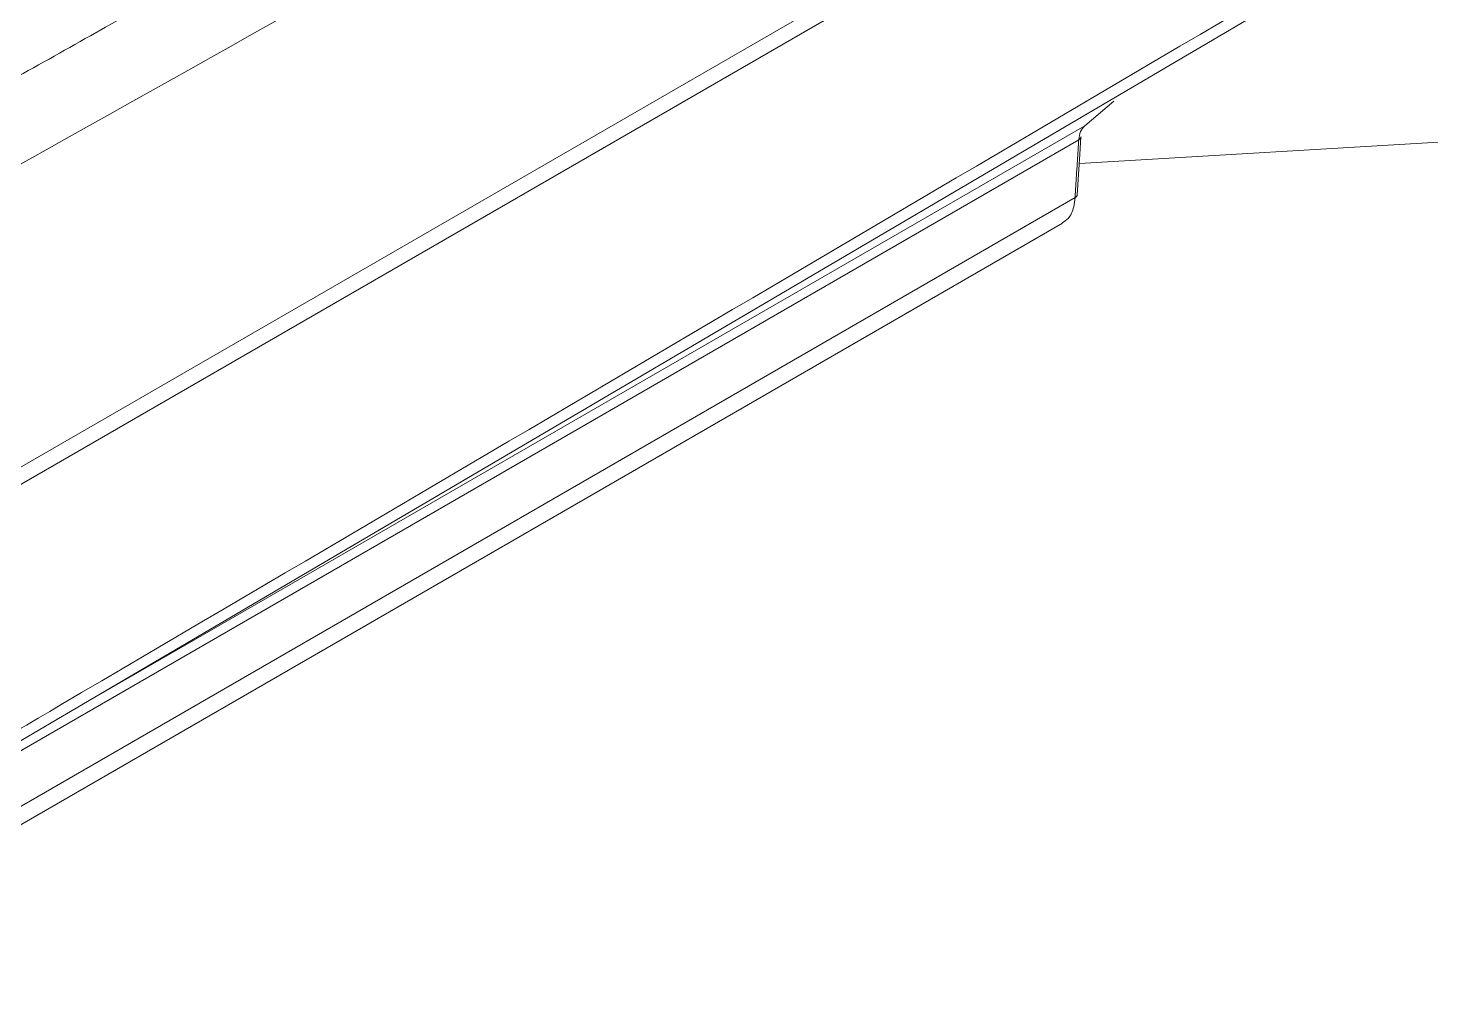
# Model space of a CAD drawing. Extents: x 2 to 136, y 1 to 99.
# Drawn here: x 18.105 to 20.785, y 11.152 to 12.997 of the extents above; entities that cross this region are included whole.
import ezdxf

# ---------------------------------------------------------------- set-up
doc = ezdxf.new("R2010")
doc.units = 0
doc.header["$MEASUREMENT"] = 0
doc.linetypes.add('SLD-Solid', pattern=[0])
doc.layers.add('OBJECT', color=7, linetype='CONTINUOUS')

msp = doc.modelspace()

# ---------------------------------------------------------------- linework, layer by layer
at = {"layer": 'OBJECT', "linetype": 'SLD-Solid', "lineweight": 15}
for p, q in [((20.6571, 13.6396), (17.3451, 11.7276)), ((17.3451, 11.6949), (20.6571, 13.6069)), ((20.1136, 12.7382), (27.4801, 13.1748)), ((20.124, 12.8102), (20.1798, 12.8571)), ((18.1584, 11.6755), (20.124, 12.8102)), ((20.1124, 12.7836), (17.4123, 11.2249)), ((17.4954, 11.1666), (20.1054, 12.6733)), ((17.5312, 11.152), (20.0813, 12.6241))]:
    msp.add_line(p, q, dxfattribs=at)
at = {"layer": 'OBJECT', "linetype": 'SLD-Solid', "lineweight": 15, "flags": 128}
for points in [[(17.4123, 11.2369), (17.9785, 11.5697), (20.6321, 13.1299)], [(20.1097, 12.6786), (20.1147, 12.7559), (20.1167, 12.789)]]:
    msp.add_lwpolyline(points, dxfattribs=at)
at = {"layer": 'OBJECT', "linetype": 'SLD-Solid', "lineweight": 15}
for centre, radius, start, end in [((20.1099, 12.7902), 0.00705, 291.473, 349.87), ((20.1028, 12.6798), 0.007, 291.263, 350.3218)]:
    msp.add_arc(centre, radius, start, end, dxfattribs=at)
for points, knots in [([(20.4586, 14.572), (20.1532, 14.4011), (19.5424, 14.0593), (18.5702, 13.5153), (17.9033, 13.1423), (17.5419, 12.9401)], [0, 0, 0, 0, 0.314137, 0.628275, 1, 1, 1, 1]), ([(20.6555, 14.1746), (20.5964, 14.1415), (20.3011, 13.976), (19.1808, 13.348), (18.1194, 12.7532), (17.2943, 12.2908)], [0, 0, 0, 0, 0.052722, 0.263609, 1, 1, 1, 1]), ([(17.9074, 12.8045), (18.0131, 12.8638), (18.4238, 13.0942), (19.1898, 13.5241), (19.8502, 13.8947), (20.2056, 14.0941)], [0, 0, 0, 0, 0.137909, 0.536076, 1, 1, 1, 1]), ([(17.4021, 11.2537), (17.4213, 11.265), (17.6768, 11.4153), (18.7614, 12.0533), (19.8265, 12.6801), (20.6555, 13.1679)], [0, 0, 0, 0, 0.017721, 0.235594, 1, 1, 1, 1]), ([(20.1124, 12.7836), (20.1133, 12.7892), (20.115, 12.8007), (20.121, 12.807), (20.124, 12.8102)], [0, 0, 0, 0, 0.487934, 1, 1, 1, 1]), ([(20.0806, 12.6252), (20.0847, 12.6276), (20.0949, 12.6335), (20.1029, 12.6516), (20.1047, 12.6673), (20.1054, 12.6733)], [0, 0, 0, 0, 0.293292, 0.730732, 1, 1, 1, 1])]:
    msp.add_open_spline(points, degree=3, knots=knots, dxfattribs=at)
msp.add_open_spline([(20.1054, 12.6733), (20.1124, 12.7836)], degree=1, dxfattribs=at)

doc.saveas('drawing.dxf')
